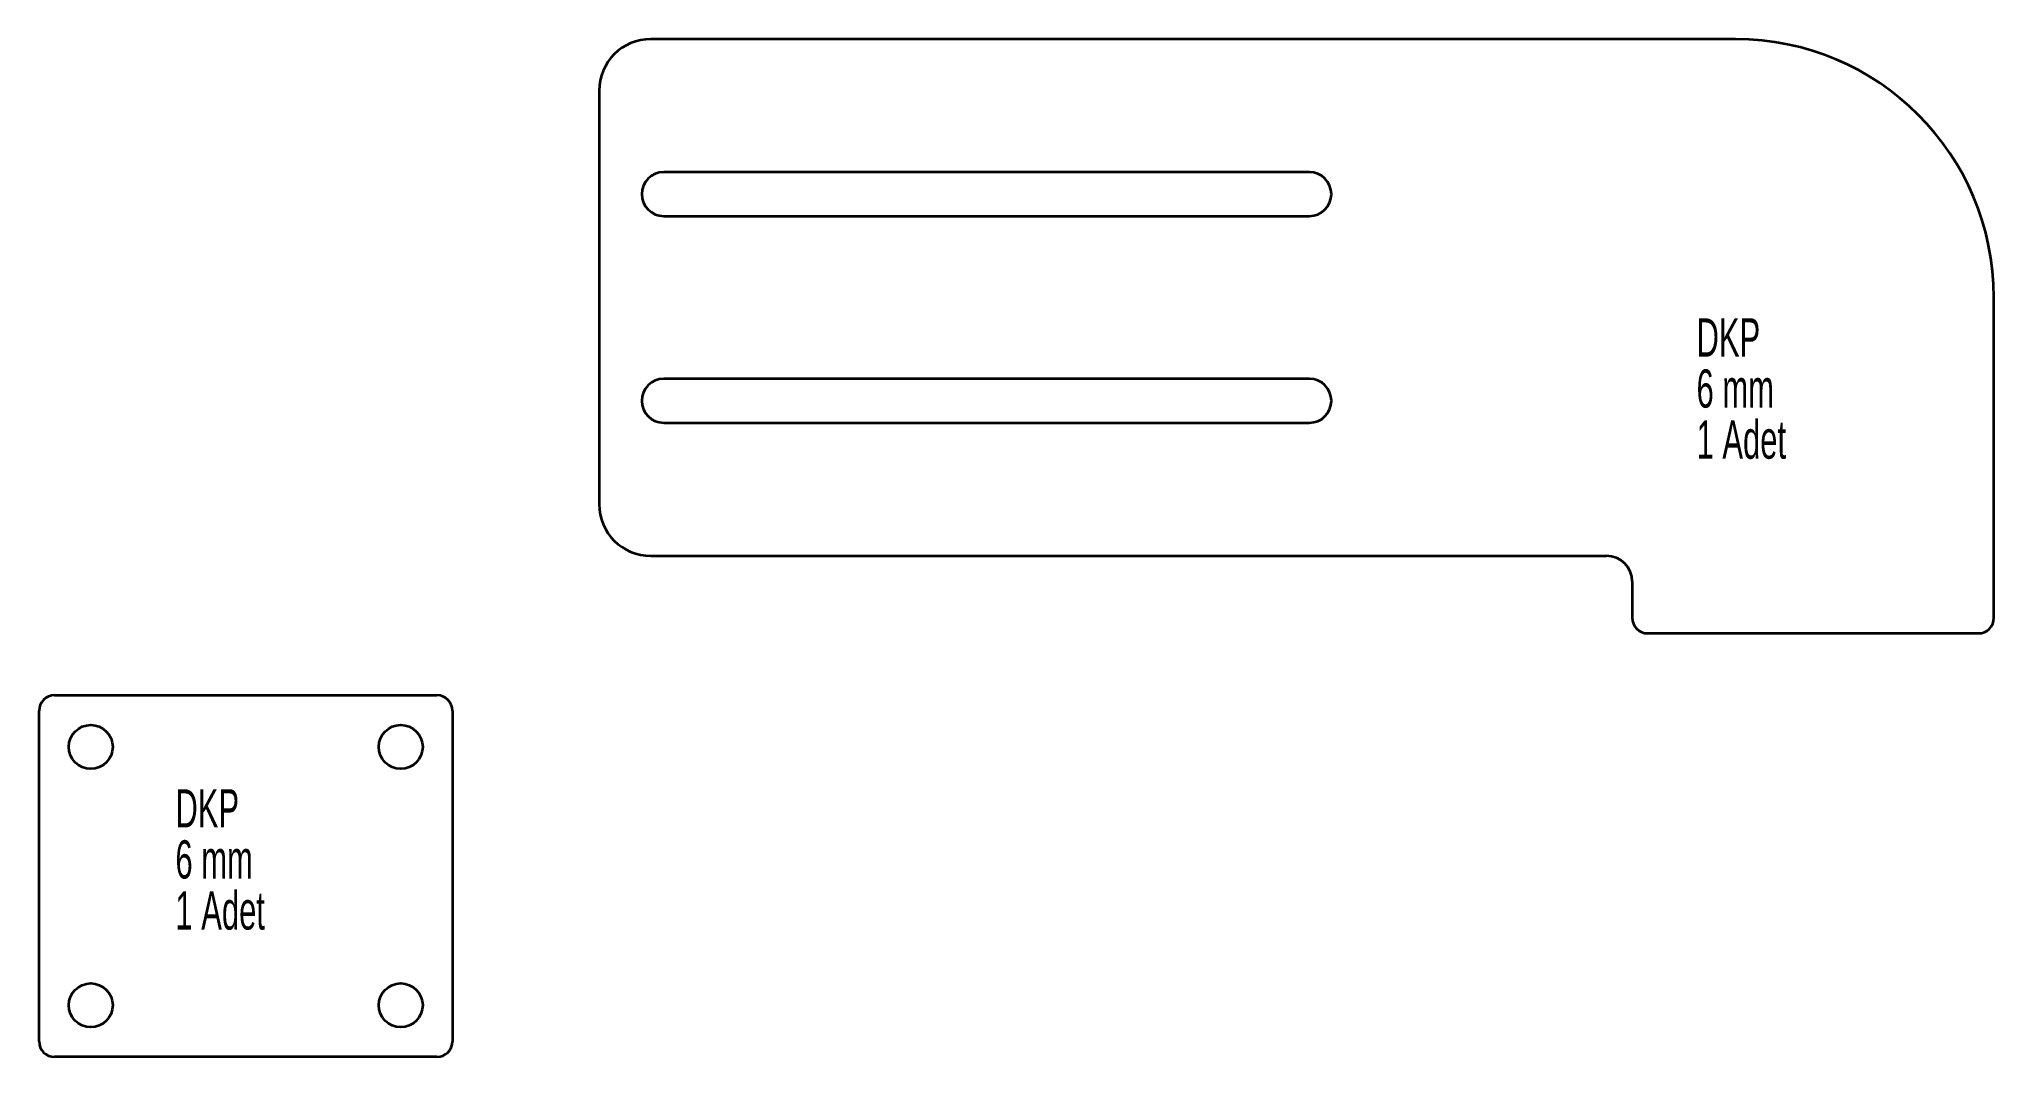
# Model space of a CAD drawing. Header units: millimetres. Extents: x -90 to 289, y 137 to 334.
import ezdxf

# ---------------------------------------------------------------- set-up
doc = ezdxf.new("R2010")
doc.units = ezdxf.units.MM
doc.styles.add('SLDTEXTSTYLE0', font='TXT', dxfattribs={"width": 0.605})

msp = doc.modelspace()

# ---------------------------------------------------------------- linework, layer by layer
at = {"color": 7, "linetype": 'Continuous', "lineweight": 35}
for p, q in [((238.75, 333.98), (28.75, 333.98)), ((18.75, 323.98), (18.75, 243.98)), ((156.25, 308.23), (31.25, 308.23)), ((31.25, 299.73), (156.25, 299.73)), ((288.75, 221.98), (288.75, 283.98)), ((156.25, 268.23), (31.25, 268.23)), ((31.25, 259.73), (156.25, 259.73)), ((28.75, 233.98), (213.75, 233.98)), ((218.75, 228.98), (218.75, 221.98)), ((221.75, 218.98), (285.75, 218.98)), ((-86.65, 207), (-12.65, 207)), ((-89.65, 140), (-89.65, 204)), ((-9.65, 204), (-9.65, 140)), ((-12.65, 137), (-86.65, 137))]:
    msp.add_line(p, q, dxfattribs=at)
for centre in [(-79.65, 197), (-19.65, 197), (-79.65, 147), (-19.65, 147)]:
    msp.add_circle(centre, 4.25, dxfattribs=at)
for centre, radius, start, end in [((28.75, 323.98), 10, 90, 180), ((238.75, 283.98), 50, 0, 90), ((31.25, 303.98), 4.25, 90, 270), ((156.25, 303.98), 4.25, 270, 90), ((31.25, 263.98), 4.25, 90, 270), ((156.25, 263.98), 4.25, 270, 90), ((28.75, 243.98), 10, 180, 270), ((213.75, 228.98), 5, 0, 90), ((221.75, 221.98), 3, 180, 270), ((285.75, 221.98), 3, 270, 0), ((-86.65, 204), 3, 90, 180), ((-12.65, 204), 3, 0, 90), ((-86.65, 140), 3, 180, 270), ((-12.65, 140), 3, 270, 0)]:
    msp.add_arc(centre, radius, start, end, dxfattribs=at)

# ---------------------------------------------------------------- texts
at = {"color": 7, "linetype": 'Continuous', "lineweight": 0, "char_height": 7.408, "attachment_point": 1, "style": 'SLDTEXTSTYLE0'}
for s, insert in [('DKP', (231.19, 279.94)), ('6 mm', (231.19, 270.06)), ('1 Adet', (231.19, 260.18)), ('DKP', (-63.26, 188.81)), ('6 mm', (-63.26, 178.93)), ('1 Adet', (-63.26, 169.05))]:
    msp.add_mtext(s, dxfattribs=dict(at, insert=insert))

doc.saveas('drawing.dxf')
